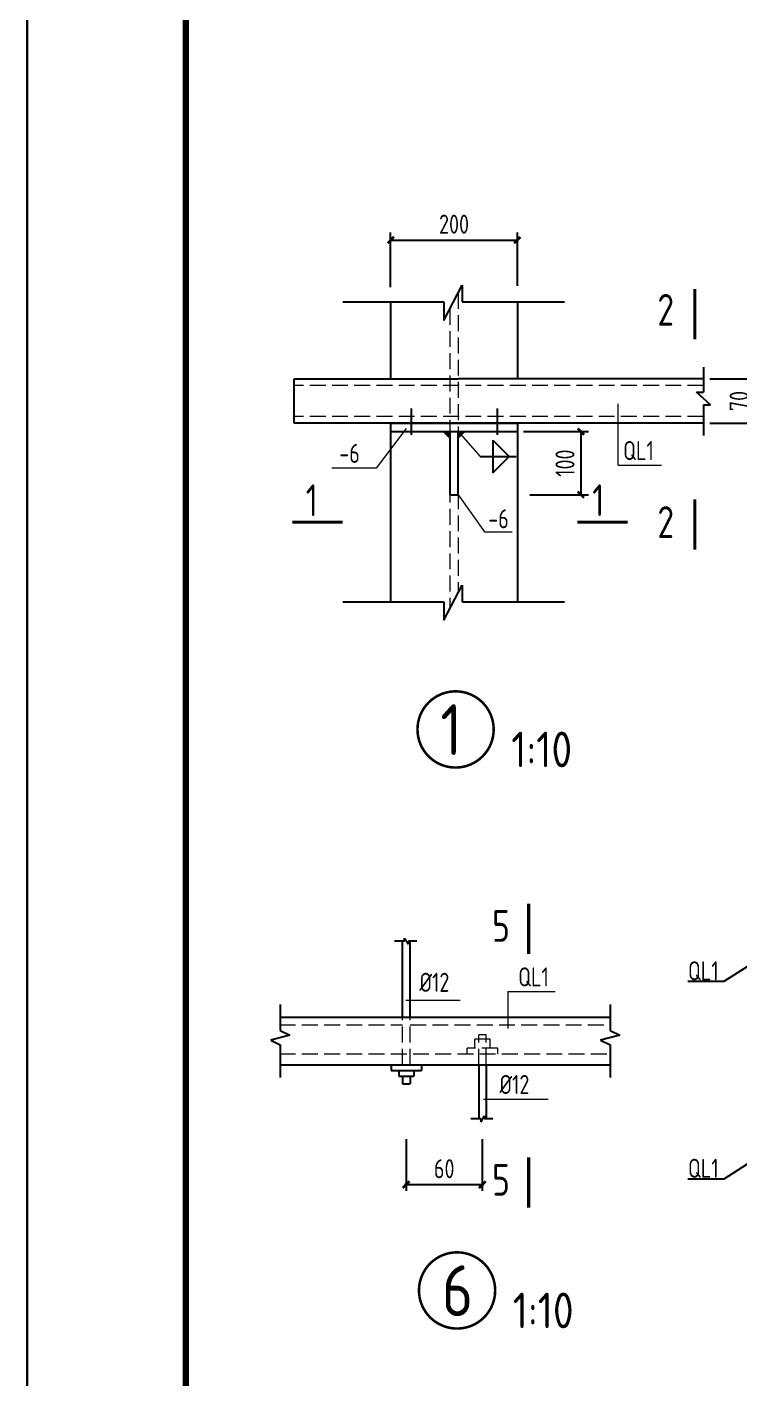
# Model space of a CAD drawing. Header units: millimetres. Extents: x 865974 to 875117, y 41124 to 44891.
# Drawn here: x 868814 to 868926.3, y 41323.9 to 41536.7 of the extents above; entities that cross this region are included whole.
import ezdxf

# ---------------------------------------------------------------- set-up
doc = ezdxf.new("R2010")
doc.units = ezdxf.units.MM
doc.header["$LTSCALE"] = 1000
doc.header["$MEASUREMENT"] = 0
doc.linetypes.add('DASH', pattern=[0.35, 0.25, -0.1])
for name, color, linetype, lineweight in [('1', 4, 'Continuous', 70), ('D3', 62, 'Continuous', 9), ('LZ', 64, 'Continuous', 9), ('数字', 3, 'Continuous', 9)]:
    doc.layers.add(name, color=color, linetype=linetype, lineweight=lineweight)
for name, color, linetype in [('D1', 112, 'Continuous'), ('D2', 6, 'Continuous'), ('DIM', 7, 'Continuous'), ('GJ', 6, 'Continuous'), ('PUB_DIM', 3, 'Continuous'), ('THIN', 7, 'Continuous'), ('文字', 7, 'Continuous')]:
    doc.layers.add(name, color=color, linetype=linetype)
doc.styles.add('GBHZ', font='gbenor.shx', dxfattribs={"width": 0.9, "bigfont": 'gbcbig.shx'})
doc.dimstyles.new('100', dxfattribs={"dimscale": 0, "dimtxt": 3, "dimasz": 0.01, "dimexe": 1, "dimexo": 2, "dimgap": 1, "dimtad": 1, "dimdec": 0, "dimlfac": 100, "dimdsep": 46, "dimtxsty": 'GBHZ', "dimblk": 'JT', "dimcen": -2.5, "dimclrd": 7, "dimclre": 7, "dimclrt": 7, "dimadec": 0, "dimazin": 0, "dimtfac": 1, "dimtdec": 0, "dimtix": 1, "dimtmove": 2, "dimatfit": 3, "dimldrblk": 'JT', "dimfxl": 0, "dimtolj": 1, "dimlwd": -1, "dimlwe": -1, "dimarcsym": 0})
doc.dimstyles.new('Y10', dxfattribs={"dimscale": 0, "dimtxt": 3, "dimasz": 0.01, "dimexe": 1.2, "dimexo": 1, "dimgap": 1, "dimtad": 1, "dimdec": 0, "dimlfac": 10, "dimzin": 0, "dimdsep": 46, "dimtxsty": 'GBHZ', "dimblk1": 'DX', "dimblk2": 'DX', "dimsah": 1, "dimcen": 0.09, "dimdle": 1, "dimadec": 0, "dimazin": 0, "dimtfac": 1, "dimtdec": 0, "dimtix": 1, "dimtmove": 2, "dimatfit": 3, "dimldrblk": 'DX', "dimfxl": 0, "dimtolj": 1, "dimtzin": 0, "dimarcsym": 0})

# ---------------------------------------------------------------- blocks, each defined once
blk = doc.blocks.new('DX')
at = {"color": 0, "linetype": 'ByBlock', "const_width": 40}
blk.add_lwpolyline([(-54, -51), (46, 49)], dxfattribs=at)
blk = doc.blocks.new('*D220')
at = {"layer": 'Defpoints', "color": 0, "linetype": 'ByBlock', "transparency": 16777216}
for p in [(868891.28, 41503.19), (868871.28, 41494.75), (868891.28, 41494.97)]:
    blk.add_point(p, dxfattribs=at)
at = {"layer": 'DIM', "color": 0, "linetype": 'ByBlock', "lineweight": -2, "transparency": 16777216}
for p, q in [((868871.28, 41495.75), (868871.28, 41504.39)), ((868871.29, 41503.19), (868891.27, 41503.19)), ((868891.28, 41495.97), (868891.28, 41504.39))]:
    blk.add_line(p, q, dxfattribs=at)
at = {"layer": 'DIM', "color": 0, "linetype": 'ByBlock', "lineweight": -2, "transparency": 16777216, "xscale": 0.01, "yscale": 0.01, "zscale": 0.01, "rotation": 180}
blk.add_blockref('DX', (868871.28, 41503.19), dxfattribs=at)
at = {"layer": 'DIM', "color": 0, "linetype": 'ByBlock', "lineweight": -2, "transparency": 16777216, "xscale": 0.01, "yscale": 0.01, "zscale": 0.01}
blk.add_blockref('DX', (868891.28, 41503.19), dxfattribs=at)
at = {"layer": 'DIM', "color": 0, "linetype": 'ByBlock', "transparency": 16777216, "insert": (868881.28, 41505.69), "char_height": 3, "attachment_point": 5, "style": 'GBHZ'}
blk.add_mtext('\\A1;200', dxfattribs=at)
blk = doc.blocks.new('*D221')
at = {"layer": 'Defpoints', "color": 0, "linetype": 'ByBlock', "transparency": 16777216}
for p in [(868891.2, 41473.07), (868892.2, 41463.07), (868901.25, 41463.07)]:
    blk.add_point(p, dxfattribs=at)
at = {"layer": 'DIM', "color": 0, "linetype": 'ByBlock', "lineweight": -2, "transparency": 16777216}
for p, q in [((868892.2, 41473.07), (868902.45, 41473.07)), ((868901.25, 41473.06), (868901.25, 41463.08)), ((868893.2, 41463.07), (868902.45, 41463.07))]:
    blk.add_line(p, q, dxfattribs=at)
at = {"layer": 'DIM', "color": 0, "linetype": 'ByBlock', "lineweight": -2, "transparency": 16777216, "xscale": 0.01, "yscale": 0.01, "zscale": 0.01}
for p, rotation in [((868901.25, 41473.07), 90), ((868901.25, 41463.07), 270)]:
    blk.add_blockref('DX', p, dxfattribs=dict(at, rotation=rotation))
at = {"layer": 'DIM', "color": 0, "linetype": 'ByBlock', "transparency": 16777216, "insert": (868898.75, 41468.07), "char_height": 3, "attachment_point": 5, "rotation": 90, "style": 'GBHZ'}
blk.add_mtext('\\A1;100', dxfattribs=at)
blk = doc.blocks.new('*D222')
at = {"layer": 'Defpoints', "color": 0, "linetype": 'ByBlock', "transparency": 16777216}
for p in [(868920.57, 41481.35), (868920.57, 41474.36), (868928.67, 41474.36)]:
    blk.add_point(p, dxfattribs=at)
at = {"layer": 'DIM', "color": 0, "linetype": 'ByBlock', "lineweight": -2, "transparency": 16777216}
for p, q in [((868921.57, 41481.35), (868929.87, 41481.35)), ((868928.67, 41481.34), (868928.67, 41474.37)), ((868921.57, 41474.36), (868929.87, 41474.36))]:
    blk.add_line(p, q, dxfattribs=at)
at = {"layer": 'DIM', "color": 0, "linetype": 'ByBlock', "lineweight": -2, "transparency": 16777216, "xscale": 0.01, "yscale": 0.01, "zscale": 0.01}
for p, rotation in [((868928.67, 41481.35), 90), ((868928.67, 41474.36), 270)]:
    blk.add_blockref('DX', p, dxfattribs=dict(at, rotation=rotation))
at = {"layer": 'DIM', "color": 0, "linetype": 'ByBlock', "transparency": 16777216, "insert": (868926.17, 41477.85), "char_height": 3, "attachment_point": 5, "rotation": 90, "style": 'GBHZ'}
blk.add_mtext('\\A1;70', dxfattribs=at)
blk = doc.blocks.new('JT')
at = {"color": 3}
blk.add_line((-20, 0), (20, 0), dxfattribs=at)
at = {"color": 3, "const_width": 40}
blk.add_lwpolyline([(-53, -53), (53, 53)], dxfattribs=at)
blk = doc.blocks.new('*D209')
at = {"layer": 'Defpoints', "color": 0, "linetype": 'ByBlock', "transparency": 16777216}
for p in [(868873.73, 41363.67), (868885.73, 41363.67), (868885.73, 41354.5)]:
    blk.add_point(p, dxfattribs=at)
at = {"layer": 'DIM', "color": 7, "linetype": 'ByBlock', "transparency": 16777216}
for p, q in [((868873.73, 41361.67), (868873.73, 41353.5)), ((868885.73, 41361.67), (868885.73, 41353.5)), ((868873.74, 41354.5), (868885.72, 41354.5))]:
    blk.add_line(p, q, dxfattribs=at)
at = {"layer": 'DIM', "color": 7, "linetype": 'ByBlock', "transparency": 16777216, "xscale": 0.01, "yscale": 0.01, "zscale": 0.01, "rotation": 180}
blk.add_blockref('JT', (868873.73, 41354.5), dxfattribs=at)
at = {"layer": 'DIM', "color": 7, "linetype": 'ByBlock', "transparency": 16777216, "xscale": 0.01, "yscale": 0.01, "zscale": 0.01}
blk.add_blockref('JT', (868885.73, 41354.5), dxfattribs=at)
at = {"layer": 'DIM', "color": 7, "linetype": 'ByBlock', "transparency": 16777216, "insert": (868879.73, 41357), "char_height": 3, "attachment_point": 5, "style": 'GBHZ'}
blk.add_mtext('\\A1;60', dxfattribs=at)

msp = doc.modelspace()

# ---------------------------------------------------------------- linework, layer by layer
for p, q in [((868814.031, 41123.604), (868814.031, 41717.604)), ((868814.031, 41717.604), (868814.031, 41123.604))]:
    msp.add_line(p, q)
at = {"color": 251}
for p, q in [((868929.643, 41390.215, 1.667), (868923.766, 41386.461, -1.667)), ((868923.766, 41386.461, -1.667), (868918.079, 41386.461, -1.667)), ((868929.643, 41359.126, 1.667), (868923.766, 41355.372, -1.667)), ((868923.766, 41355.372, -1.667), (868918.079, 41355.372, -1.667))]:
    msp.add_line(p, q, dxfattribs=at)
at = {"color": 0, "const_width": 1}
msp.add_lwpolyline([(869645.031, 41133.604), (868839.031, 41133.604), (868839.031, 41707.604), (869645.031, 41707.604)], close=True, dxfattribs=at)
at = {"linetype": 'ByBlock', "ltscale": 0.5, "const_width": 0.4}
for points in [[(868875.521, 41426.149, 1), (868887.521, 41426.149, 1)], [(868875.756, 41337.835, 1), (868887.756, 41337.835, 1)]]:
    msp.add_lwpolyline(points, format="xyb", close=True, dxfattribs=at)
at = {"layer": '1', "const_width": 0.48}
for points in [[(868919.206, 41495.481), (868919.206, 41487.559)], [(868919.206, 41462.359), (868919.206, 41454.437)], [(868855.831, 41458.758), (868863.753, 41458.758)], [(868900.697, 41458.758), (868908.619, 41458.758)]]:
    msp.add_lwpolyline(points, dxfattribs=at)
at = {"layer": '1', "color": 2, "const_width": 0.48}
for points in [[(868893.029, 41390.82), (868893.029, 41398.742)], [(868893.029, 41350.85), (868893.029, 41358.772)]]:
    msp.add_lwpolyline(points, dxfattribs=at)
at = {"layer": 'D1'}
for p, q in [((868879.679, 41490.514), (868882.555, 41496.064)), ((868882.555, 41496.064), (868882.555, 41493.447)), ((868863.753, 41493.447), (868879.679, 41493.447)), ((868879.679, 41493.447), (868879.679, 41490.514)), ((868882.555, 41493.447), (868898.663, 41493.447)), ((868920.565, 41483.174), (868920.565, 41479.245)), ((868921.689, 41477.264), (868919.441, 41479.245)), ((868919.441, 41479.245), (868920.565, 41479.245)), ((868920.565, 41477.264), (868920.565, 41472.429)), ((868920.565, 41477.264), (868921.689, 41477.264)), ((868887.407, 41471.679), (868887.407, 41466.541)), ((868887.407, 41471.679), (868889.976, 41469.11)), ((868885.377, 41469.11), (868891.058, 41469.11)), ((868887.407, 41466.541), (868889.976, 41469.11)), ((868879.679, 41443.328), (868882.555, 41448.878)), ((868882.555, 41448.878), (868882.555, 41446.26)), ((868863.753, 41446.26), (868879.679, 41446.26)), ((868879.679, 41446.26), (868879.679, 41443.328)), ((868882.555, 41446.26), (868898.663, 41446.26))]:
    msp.add_line(p, q, dxfattribs=at)
at = {"layer": 'D1', "color": 251}
for p, q in [((868873.485, 41392.815), (868871.922, 41392.815)), ((868873.485, 41392.815), (868873.485, 41393.296)), ((868873.485, 41393.296), (868874.086, 41392.334)), ((868875.408, 41392.815), (868874.086, 41392.815)), ((868874.086, 41392.334), (868874.086, 41392.815)), ((868885.486, 41364.854), (868883.923, 41364.854)), ((868885.486, 41364.374), (868886.087, 41365.335)), ((868885.486, 41364.854), (868885.486, 41364.374)), ((868886.087, 41365.335), (868886.087, 41364.854)), ((868887.409, 41364.854), (868886.087, 41364.854))]:
    msp.add_line(p, q, dxfattribs=at)
at = {"layer": 'D2'}
for p, q in [((868871.283, 41493.447), (868871.283, 41481.354)), ((868891.283, 41493.447), (868891.283, 41481.354)), ((868856.081, 41481.354), (868881.925, 41481.354)), ((868920.565, 41481.354), (868881.925, 41481.354)), ((868920.565, 41474.356), (868856.081, 41474.356)), ((868871.283, 41474.356), (868871.283, 41473.071)), ((868871.283, 41474.356), (868891.283, 41474.356)), ((868871.283, 41474.356), (868871.283, 41446.26)), ((868871.283, 41473.071), (868891.283, 41473.071)), ((868880.641, 41473.071), (868880.641, 41463.068)), ((868881.925, 41463.068), (868881.925, 41473.071)), ((868891.283, 41474.356), (868891.283, 41473.071)), ((868891.283, 41474.356), (868891.283, 41446.26)), ((868880.641, 41463.068), (868881.925, 41463.068)), ((868873.161, 41380.872), (868873.161, 41392.815)), ((868874.363, 41380.872), (868874.363, 41392.815)), ((868853.821, 41380.872), (868873.161, 41380.872)), ((868853.821, 41380.872), (868873.161, 41380.872)), ((868873.161, 41380.872), (868905.867, 41380.872)), ((868874.363, 41380.872), (868905.867, 41380.872)), ((868853.821, 41373.37), (868905.867, 41373.37)), ((868871.358, 41373.37), (868871.358, 41372.468)), ((868876.166, 41373.37), (868876.166, 41372.468)), ((868885.162, 41373.37), (868885.162, 41364.854)), ((868886.364, 41373.37), (868886.364, 41364.854)), ((868871.358, 41372.468), (868876.166, 41372.468)), ((868872.56, 41372.468), (868872.56, 41371.566)), ((868872.56, 41371.566), (868874.964, 41371.566)), ((868873.161, 41371.566), (868873.161, 41370.364)), ((868874.363, 41371.566), (868874.363, 41370.364)), ((868874.964, 41372.468), (868874.964, 41371.566)), ((868873.161, 41370.364), (868874.363, 41370.364))]:
    msp.add_line(p, q, dxfattribs=at)
at = {"layer": 'D2', "linetype": 'Continuous'}
for p, q in [((868874.502, 41476.676), (868874.502, 41472.536)), ((868888.064, 41476.676), (868888.064, 41472.536))]:
    msp.add_line(p, q, dxfattribs=at)
at = {"layer": 'D3'}
for p, q in [((868907.12, 41467.76), (868907.12, 41477.425)), ((868873.753, 41473.499), (868868.991, 41467.274)), ((868879.57, 41473.071), (868880.641, 41472)), ((868881.925, 41473.071), (868885.377, 41469.11)), ((868882.996, 41473.071), (868881.925, 41472)), ((868868.991, 41467.274), (868862.038, 41467.274)), ((868907.12, 41467.76), (868913.968, 41467.76)), ((868881.925, 41463.068), (868886.092, 41457.255)), ((868886.092, 41457.255), (868890.43, 41457.255))]:
    msp.add_line(p, q, dxfattribs=at)
at = {"layer": 'D3', "color": 251}
for p, q in [((868873.664, 41383.54), (868882.263, 41383.54)), ((868889.748, 41384.902), (868889.748, 41379.086)), ((868889.748, 41384.902), (868897.209, 41384.902)), ((868885.906, 41367.941), (868896.086, 41367.941))]:
    msp.add_line(p, q, dxfattribs=at)
at = {"layer": 'D3'}
for points in [[(868879.57, 41473.071), (868880.641, 41473.071), (868880.641, 41472), (868880.641, 41473.071)], [(868882.996, 41473.071), (868881.925, 41473.071), (868881.925, 41472), (868881.925, 41473.071)]]:
    msp.add_solid(points, dxfattribs=at)
at = {"layer": 'GJ', "linetype": 'Continuous'}
msp.add_line((868856.081, 41474.356), (868856.081, 41481.354), dxfattribs=at)
at = {"layer": 'LZ', "linetype": 'DASH', "ltscale": 0.01}
for p, q in [((868881.925, 41494.849), (868881.925, 41447.663)), ((868880.641, 41492.37), (868880.641, 41445.184)), ((868920.565, 41480.284), (868856.081, 41480.284)), ((868920.565, 41475.426), (868856.081, 41475.426))]:
    msp.add_line(p, q, dxfattribs=at)
at = {"layer": 'LZ', "color": 251, "linetype": 'DASH', "ltscale": 0.01}
for p, q in [((868853.821, 41379.67), (868873.161, 41379.67)), ((868873.161, 41373.37), (868873.161, 41380.872)), ((868874.363, 41373.37), (868874.363, 41380.872)), ((868874.363, 41379.67), (868905.867, 41379.67)), ((868884.561, 41375.974), (868884.561, 41377.376)), ((868886.965, 41377.376), (868884.561, 41377.376)), ((868885.162, 41373.37), (868885.162, 41378.078)), ((868886.364, 41378.078), (868885.162, 41378.078)), ((868886.364, 41373.37), (868886.364, 41378.078)), ((868886.965, 41375.974), (868886.965, 41377.376)), ((868853.821, 41375.072), (868905.867, 41375.072)), ((868888.167, 41375.974), (868883.359, 41375.974)), ((868883.359, 41375.072), (868883.359, 41375.974)), ((868888.167, 41375.072), (868888.167, 41375.974))]:
    msp.add_line(p, q, dxfattribs=at)
at = {"layer": 'THIN'}
for p, q in [((868853.914, 41382.872), (868853.914, 41378.746)), ((868905.867, 41382.872), (868905.867, 41378.746)), ((868855.414, 41377.996), (868852.414, 41377.246)), ((868852.414, 41377.246), (868853.914, 41376.496)), ((868853.914, 41378.746), (868855.414, 41377.996)), ((868907.367, 41377.996), (868904.367, 41377.246)), ((868904.367, 41377.246), (868905.867, 41376.496)), ((868905.867, 41378.746), (868907.367, 41377.996)), ((868853.914, 41376.496), (868853.914, 41371.37)), ((868905.867, 41376.496), (868905.867, 41371.37))]:
    msp.add_line(p, q, dxfattribs=at)

# ---------------------------------------------------------------- texts
at = {"layer": 'PUB_DIM', "style": 'GBHZ', "width": 0.9}
for s, p in [('2', (868913.305, 41489.704)), ('1', (868857.923, 41459.733)), ('1', (868903.04, 41459.733)), ('2', (868913.305, 41456.293)), ('5', (868887.28, 41392.719)), ('5', (868887.28, 41352.75))]:
    msp.add_text(s, height=5, dxfattribs=at).set_placement(p)
at = {"layer": '数字', "style": 'GBHZ', "width": 0.9}
for s, p in [('-6', (868863.21, 41468.112)), ('QL1', (868907.918, 41468.549)), ('-6', (868886.674, 41457.82)), ('%%C12', (868875.828, 41384.842)), ('QL1', (868891.386, 41385.691)), ('QL1', (868918.128, 41386.654, -1.667)), ('%%C12', (868888.43, 41368.762)), ('QL1', (868918.128, 41355.565, -1.667))]:
    msp.add_text(s, height=3, dxfattribs=at).set_placement(p)
at = {"layer": '文字', "color": 6, "style": 'GBHZ'}
for s, height, p in [('1', 8, (868879.126, 41422.116)), ('1:10', 5.6, (868890.287, 41420.197, -0.009)), ('6', 8, (868879.361, 41333.801)), ('1:10', 5.6, (868890.523, 41331.883, -0.009))]:
    msp.add_text(s, height=height, dxfattribs=at).set_placement(p)

# ---------------------------------------------------------------- dimensions: what is measured, and where the dimension line sits
at = {"layer": 'DIM', "linetype": 'ByBlock'}
dim = msp.add_linear_dim(base=(868891.283, 41503.188), p1=(868871.283, 41494.755), p2=(868891.283, 41494.969), dimstyle='Y10', override={"dimscale": 1}, dxfattribs=at)
dim.commit()
dim.dimension.update_dxf_attribs({"geometry": '*D220', "text_midpoint": (868881.283, 41505.688)})
for base, p1, p2, picture, middle in [((868928.665, 41474.356), (868920.565, 41481.354), (868920.565, 41474.356), '*D222', (868926.165, 41477.855)), ((868901.251, 41463.068), (868891.204, 41473.071), (868892.204, 41463.068), '*D221', (868898.751, 41468.07))]:
    dim = msp.add_linear_dim(base=base, p1=p1, p2=p2, angle=270, dimstyle='Y10', override={"dimscale": 1}, dxfattribs=at)
    dim.commit()
    dim.dimension.update_dxf_attribs({"geometry": picture, "text_midpoint": middle})
at = {"layer": 'DIM', "color": 4, "linetype": 'ByBlock'}
dim = msp.add_linear_dim(base=(868885.726, 41354.499), p1=(868873.725, 41363.671), p2=(868885.726, 41363.671), dimstyle='100', override={"dimscale": 1, "dimlfac": 5}, dxfattribs=at)
dim.commit()
dim.dimension.update_dxf_attribs({"geometry": '*D209', "text_midpoint": (868879.726, 41356.999)})

doc.saveas('drawing.dxf')
